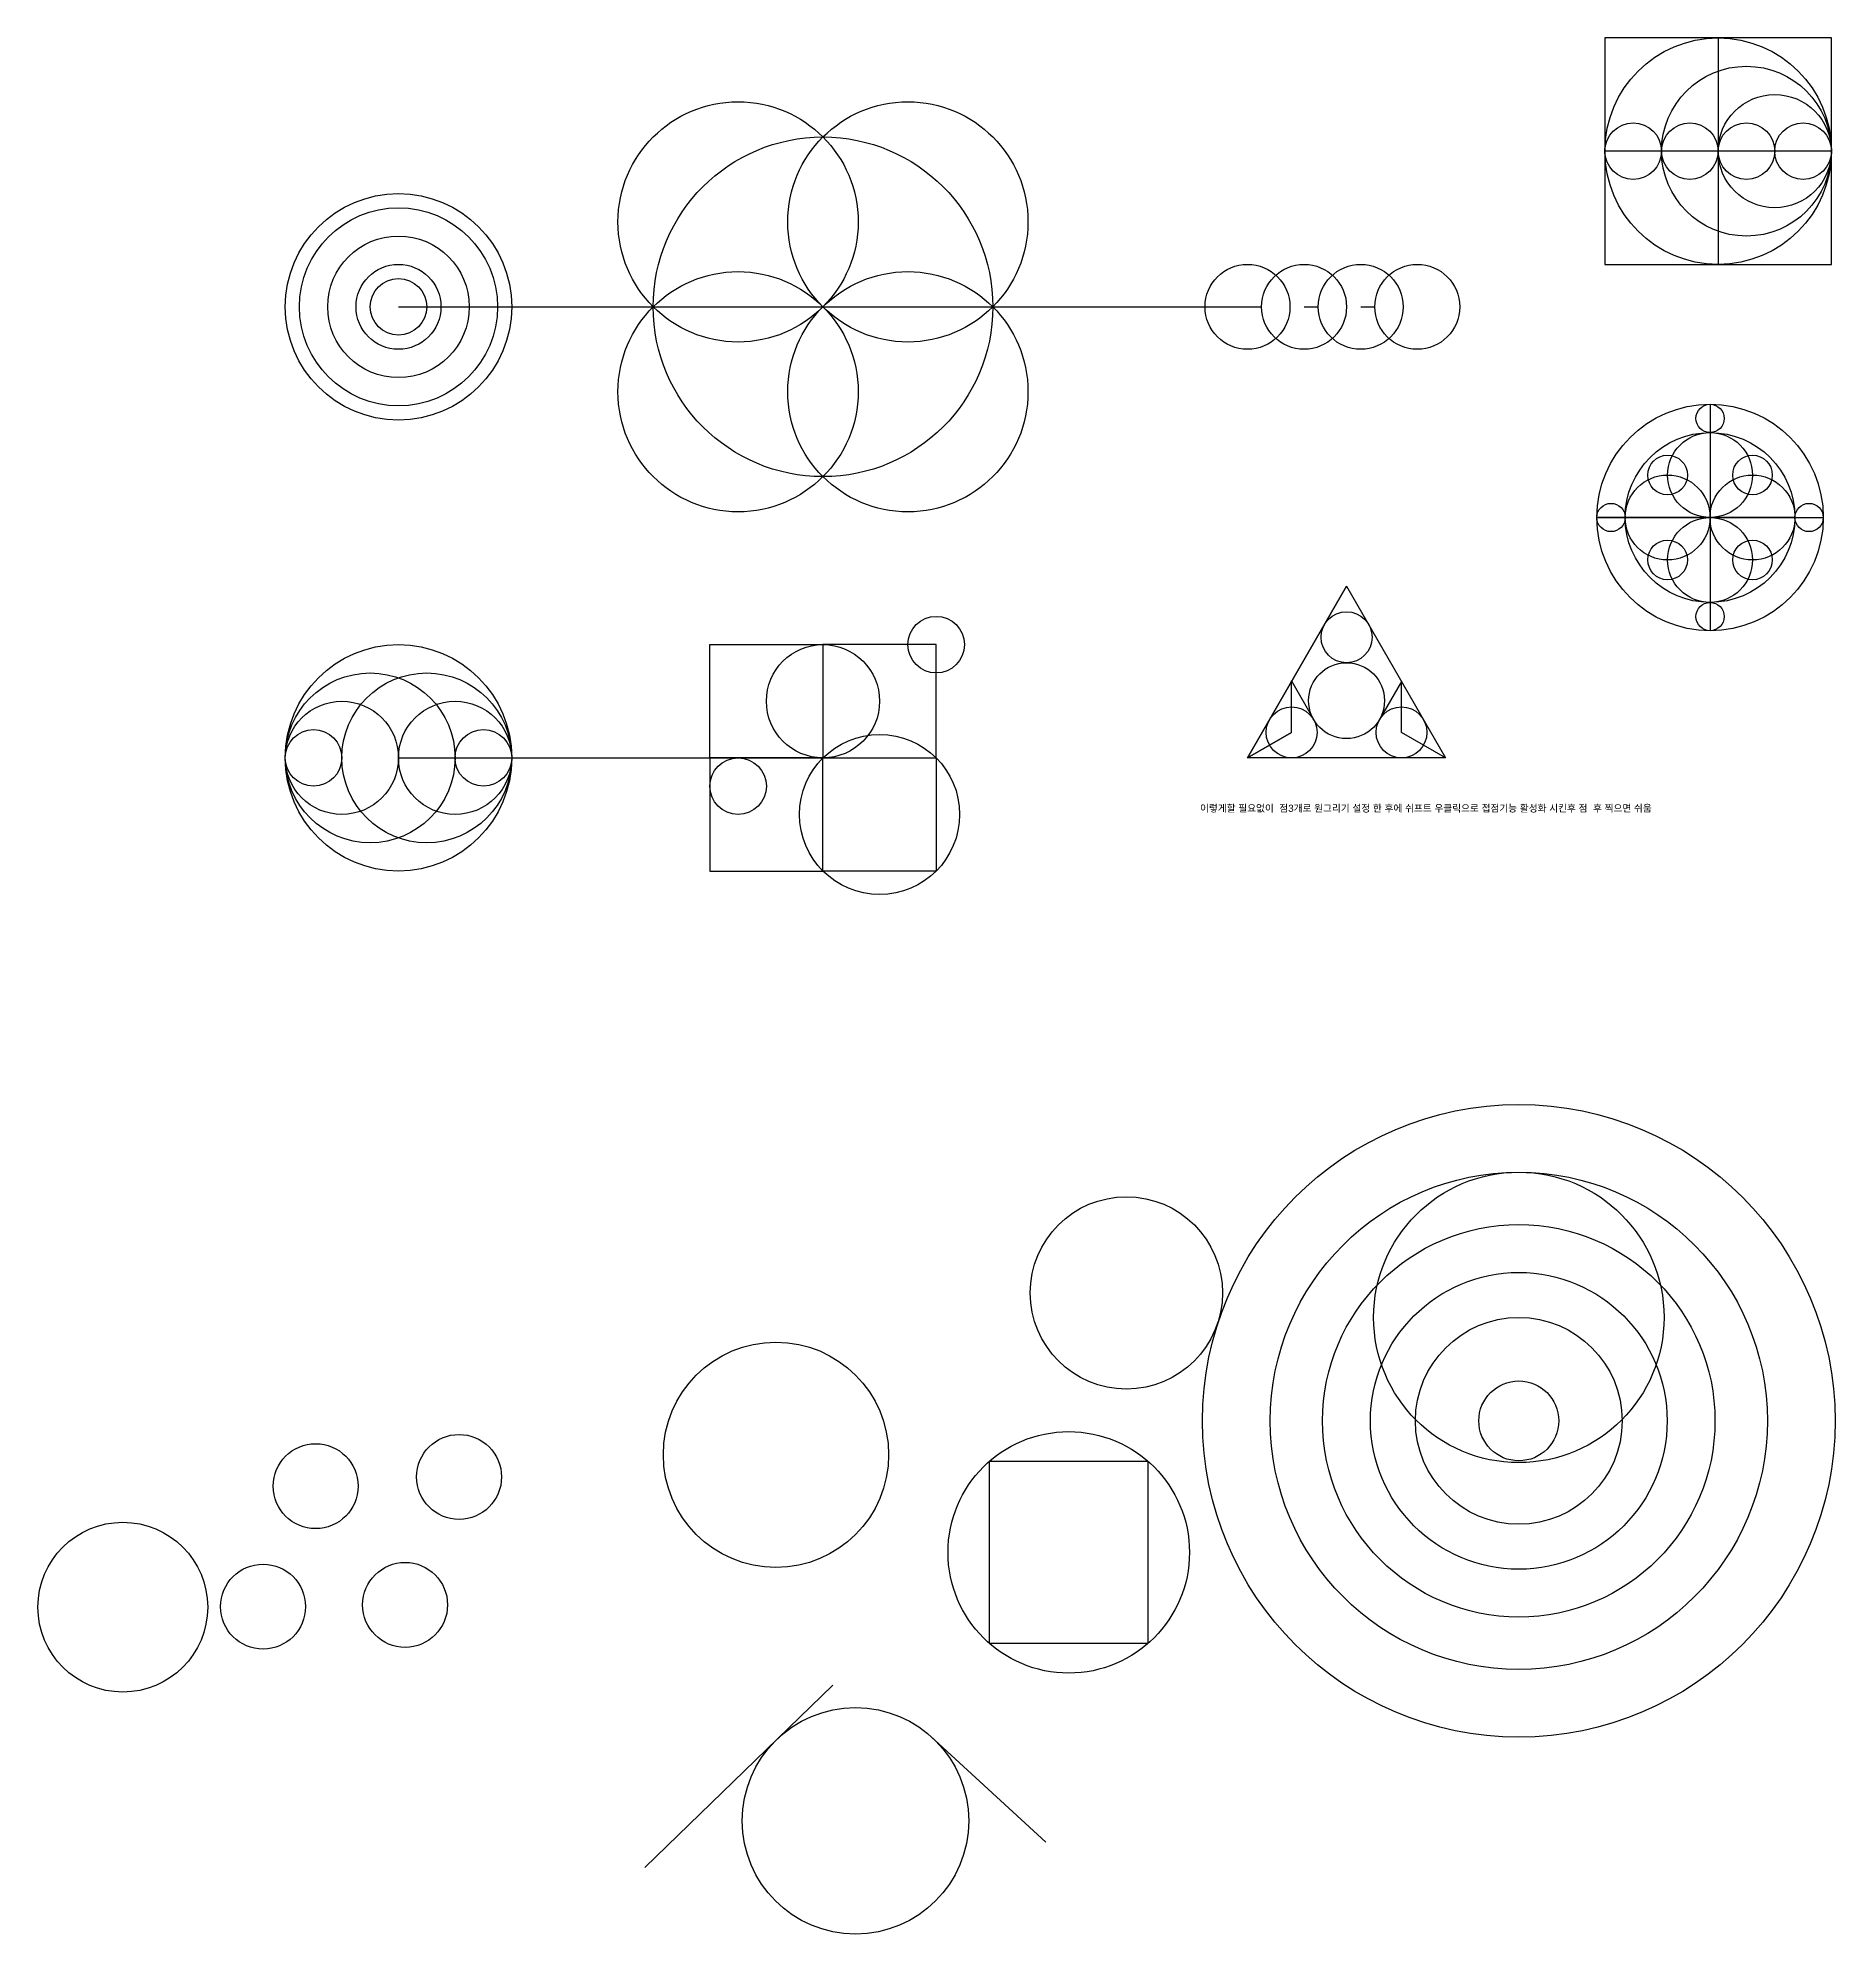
# Model space of a CAD drawing. Header units: millimetres. Extents: x -30 to 1070, y -115 to 555.
# Drawn here: x -30 to 605, y -115 to 554 of the extents above; entities that cross this region are included whole.
import ezdxf

# ---------------------------------------------------------------- set-up
doc = ezdxf.new("R2010")
doc.units = ezdxf.units.MM
doc.styles.get("Standard").update_dxf_attribs({"font": 'arial.ttf'})

msp = doc.modelspace()

# ---------------------------------------------------------------- linework, layer by layer
for p, q in [((563.7, 554.41), (563.7, 474.41)), ((603.7, 514.41), (523.7, 514.41)), ((97.4, 459.41), (247.4, 459.41)), ((247.4, 459.41), (397.4, 459.41)), ((397.4, 459.41), (402.4, 459.41)), ((417.4, 459.41), (422.4, 459.41)), ((437.4, 459.41), (442.4, 459.41)), ((560.85, 424.98), (560.85, 344.98)), ((590.85, 384.98), (520.85, 384.98)), ((520.85, 384.98), (600.85, 384.98)), ((397.4, 300.06), (432.4, 360.68)), ((432.4, 360.68), (397.4, 300.06)), ((432.4, 360.68), (467.4, 300.06)), ((412.99, 309.06), (412.99, 327.24)), ((412.99, 327.24), (420.81, 313.52)), ((451.81, 327.06), (444.02, 313.56)), ((451.81, 309.06), (451.81, 327.06)), ((412.99, 309.06), (397.4, 300.06)), ((397.4, 300.06), (412.99, 309.06)), ((420.81, 313.52), (420.81, 313.52)), ((467.4, 300.06), (451.81, 309.06)), ((97.4, 300.06), (247.4, 300.06)), ((467.4, 300.06), (397.4, 300.06)), ((250.84, -27.55), (184.51, -91.99)), ((285.43, -45.56), (326.18, -82.99))]:
    msp.add_line(p, q)
for points in [[(523.7, 474.41), (603.7, 474.41), (603.7, 554.41), (523.7, 554.41)], [(247.4, 300.06), (207.4, 300.06), (207.4, 340.06), (247.4, 340.06)], [(247.4, 300.06), (287.4, 300.06), (287.4, 340.06), (247.4, 340.06)], [(247.4, 300.06), (207.4, 300.06), (207.4, 260.06), (247.4, 260.06)], [(247.4, 300.06), (287.4, 300.06), (287.4, 260.06), (247.4, 260.06)], [(306.28, 51.58), (362.19, 51.58), (362.19, -12.86), (306.28, -12.86)]]:
    msp.add_lwpolyline(points, close=True)
for centre, radius in [((563.7, 514.41), 40), ((573.7, 514.41), 30), ((217.4, 489.41), 42.43), ((277.4, 489.41), 42.43), ((583.7, 514.41), 20), ((533.7, 514.41), 10), ((553.7, 514.41), 10), ((573.7, 514.41), 10), ((593.7, 514.41), 10), ((247.4, 459.41), 60), ((97.4, 459.41), 40), ((97.4, 459.41), 35), ((97.4, 459.41), 25), ((97.4, 459.41), 15), ((97.4, 459.41), 10), ((217.4, 429.41), 42.43), ((277.4, 429.41), 42.43), ((397.4, 459.41), 15), ((417.4, 459.41), 15), ((437.4, 459.41), 15), ((457.4, 459.41), 15), ((560.85, 384.98), 40), ((560.85, 419.98), 5), ((560.85, 384.98), 30), ((560.85, 399.98), 15), ((545.85, 399.98), 7), ((575.85, 399.98), 7), ((545.85, 384.98), 15), ((575.85, 384.98), 15), ((525.85, 384.98), 5), ((595.85, 384.98), 5), ((560.85, 369.98), 15), ((545.85, 369.98), 7), ((575.85, 369.98), 7), ((287.4, 340.06), 10), ((432.4, 342.68), 9), ((560.85, 349.98), 5), ((97.4, 300.06), 40), ((247.4, 320.06), 20), ((87.4, 300.06), 30), ((107.4, 300.06), 30), ((432.4, 320.27), 13.41), ((77.4, 300.06), 20), ((117.4, 300.06), 20), ((412.99, 309.06), 9), ((451.81, 309.06), 9), ((67.4, 300.06), 10), ((127.4, 300.06), 10), ((267.4, 280.06), 28.28), ((217.4, 290.06), 10), ((493.27, 65.83), 111.76), ((493.27, 65.83), 87.84), ((493.27, 102.37), 51.31), ((354.61, 111.04), 33.97), ((493.27, 65.83), 69.32), ((493.27, 65.83), 52.42), ((493.27, 65.83), 36.53), ((230.79, 53.84), 39.8), ((493.27, 65.83), 14.12), ((118.82, 46.02), 15), ((334.24, 19.36), 42.66), ((68.14, 42.76), 15), ((0, 0), 30), ((49.55, 0.18), 15), ((99.74, 0.81), 15), ((258.9, -75.49), 40)]:
    msp.add_circle(centre, radius)

# ---------------------------------------------------------------- texts
msp.add_text('이렇게할 필요없이  점3개로 원그리기 설정 한 후에 쉬프트 우클릭으로 접점기능 활성화 시킨후 점  후 찍으면 쉬움', height=2.5).set_placement((380.63, 281))

doc.saveas('drawing.dxf')
